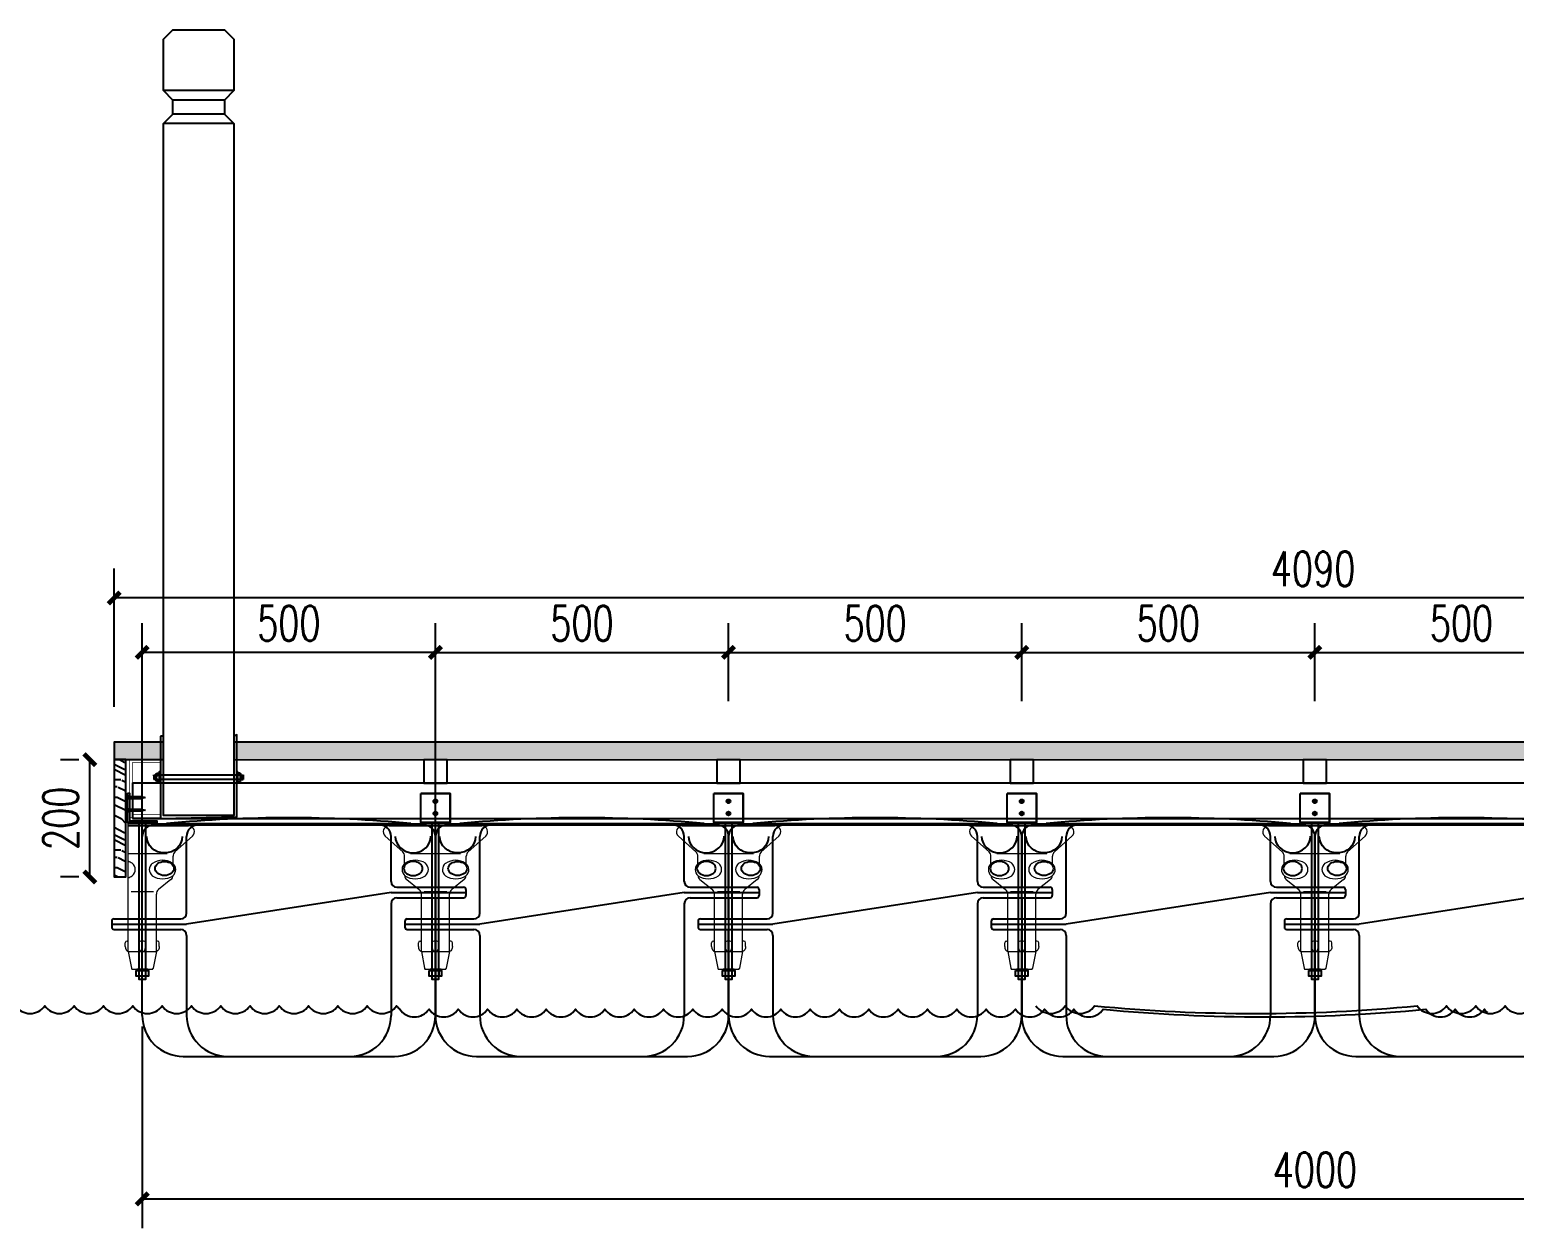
# Model space of a CAD drawing. Header units: millimetres. Extents: x -1822632 to -1305911, y 1206448 to 1536160.
# Drawn here: x -1802453 to -1799921, y 1233865 to 1235909 of the extents above; entities that cross this region are included whole.
import ezdxf

# ---------------------------------------------------------------- set-up
doc = ezdxf.new("R2010")
doc.units = ezdxf.units.MM
doc.header["$LTSCALE"] = 1000
doc.linetypes.add('DASHED', pattern=[19.05, 12.7, -6.35])
doc.layers.get('0').update_dxf_attribs({"linetype": 'CONTINUOUS'})
doc.layers.get('DEFPOINTS').update_dxf_attribs({"linetype": 'CONTINUOUS'})
for name, color, linetype in [('3', 3, 'CONTINUOUS'), ('7', 7, 'CONTINUOUS'), ('FT', 252, 'CONTINUOUS'), ('PUB_DIM', 3, 'CONTINUOUS'), ('塑木板', 32, 'CONTINUOUS'), ('木板', 42, 'CONTINUOUS'), ('短销钉', 253, 'CONTINUOUS'), ('螺栓', 146, 'CONTINUOUS'), ('钢架', 90, 'CONTINUOUS')]:
    doc.layers.add(name, color=color, linetype=linetype)
doc.styles.add('_TCH_DIM_T3', font='SIMPLEX', dxfattribs={"width": 0.705882, "bigfont": 'GBCBIG'})
doc.dimstyles.new('_T&20', dxfattribs={"dimtxt": 59.5, "dimasz": 20, "dimexe": 50, "dimexo": 60, "dimgap": 20, "dimtad": 1, "dimdec": 0, "dimzin": 0, "dimdsep": 46, "dimtxsty": '_TCH_DIM_T3', "dimblk": 'ARCHTICK', "dimcen": 0.09, "dimclrt": 7, "dimazin": 2, "dimtfac": 1, "dimtdec": 0, "dimtix": 1, "dimtmove": 2, "dimatfit": 3, "dimfxl": 1, "dimtolj": 1, "dimtzin": 0, "dimarcsym": 0})

# ---------------------------------------------------------------- blocks, each defined once
blk = doc.blocks.new('半销钉')
at = {"layer": '短销钉', "lineweight": 13}
for p, q in [((0, -218.3), (0, 0)), ((0, -1.8), (101.5, -1.8)), ((0, -3.8), (103, -3.8)), ((109.7, -21.2), (79.8, -48.1)), ((101.5, -3.8), (101.5, -1.8)), ((0, -51.1), (66.5, -51.1)), ((76.5, -68.2), (76.5, -55.6)), ((72.8, -95.4), (51.7, -112.5)), ((4.8, -115.5), (43.2, -115.5)), ((48, -218.3), (48, -120.3)), ((-2, -200.3), (0, -200.3)), ((50, -200.3), (48, -200.3)), ((-5, -209.4), (-5, -203.3)), ((0, -218.3), (48, -218.3)), ((0, -218.3), (5.6, -246.3)), ((18, -209.3), (18, -204)), ((30, -209.3), (30, -204)), ((48, -218.3), (42.4, -246.3)), ((53, -209.4), (53, -203.3)), ((8, -248.3), (40, -248.3))]:
    blk.add_line(p, q, dxfattribs=at)
at = {"layer": '短销钉', "lineweight": 13, "ltscale": 0.1}
for p, q in [((5.6, -246.3), (6, -248.3)), ((6, -248.3), (8, -248.3)), ((40, -248.3), (42, -248.3)), ((42.4, -246.3), (42, -248.3))]:
    blk.add_line(p, q, dxfattribs=at)
at = {"layer": '短销钉', "lineweight": 13}
for centre, radius, start, end in [((24, -1502.4), 1502.6, 87.0435, 90.9152), ((103, -13.8), 10, 311.9991, 90), ((86.5, -55.6), 10, 131.9991, 180), ((-10.5, -93.8), 31.4, 56.4166, 70.4003), ((-1.5, -78.3), 13.5, 308.3696, 51.9011), ((49.5, -78.3), 13.5, 128.0989, 231.6304), ((58.5, -93.8), 31.3, 57.1287, 123.6019), ((67.5, -78.3), 13.5, 309, 53.4343), ((-10.5, -62.7), 31.4, 289.4998, 303.5569), ((58.5, -62.7), 31.4, 236.4385, 303.8665), ((66.5, -87.7), 10, 309, 355.8521), ((58, -120.3), 10, 129, 180), ((-2, -203.3), 3, 90, 180), ((21, -204), 3, 115.3769, 180), ((24, -210.3), 10, 64.6231, 115.3769), ((27, -204), 3, 0, 64.6231), ((50, -203.3), 3, 0, 90), ((8, -245.8), 2.5, 191.3099, 270), ((40, -245.8), 2.5, 270, 348.6901)]:
    blk.add_arc(centre, radius, start, end, dxfattribs=at)
for centre, major_axis, start_param, end_param in [((1, -209.4), (0, -9), 4.712389, 6.115737), ((24, -209.3), (0, 9), 1.570796, 4.712389)]:
    blk.add_ellipse(centre, major_axis=major_axis, ratio=0.666667, start_param=start_param, end_param=end_param, dxfattribs=at)
at = {"layer": '短销钉', "lineweight": 13, "extrusion": (0, 0, -1)}
blk.add_ellipse((47, -209.4), major_axis=(0, -9), ratio=0.666667, start_param=4.712389, end_param=6.115737, dxfattribs=at)
blk = doc.blocks.new('blhft')
at = {"layer": 'FT'}
for p, q in [((-230, 395), (230, 395)), ((-208.5, 397), (208.2, 397)), ((-208.5, 397), (-208.5, 395)), ((208.2, 397), (208.2, 395)), ((-250, 234.5), (-250, 375)), ((-174.3, 244.5), (-174.3, 375)), ((174.3, 298.5), (174.3, 375)), ((250, 375), (250, 288.5)), ((174.3, 279.5), (-174.3, 225.5)), ((174.3, 279.5), (302.1, 279.5)), ((184.3, 288.5), (298.1, 288.5)), ((174.3, 260.5), (174.3, 70)), ((184.3, 270.5), (298.1, 270.5)), ((250, 270.5), (250, 70)), ((-298, 234.5), (-184.3, 234.5)), ((-302, 225.5), (-174.3, 225.5)), ((-298, 216.5), (-184.3, 216.5)), ((-250, 70), (-250, 216.5)), ((-174.3, 206.5), (-174.3, 70)), ((-180, 0), (180, 0))]:
    blk.add_line(p, q, dxfattribs=at)
at = {"layer": 'FT', "ltscale": 0.5}
for p, q in [((302.1, 284.5), (302.1, 274.5)), ((-302, 230.5), (-302, 220.5))]:
    blk.add_line(p, q, dxfattribs=at)
at = {"layer": 'FT'}
for centre, radius, start, end in [((-0.2, -1768.5), 2175.5, 84.5043, 95.4957), ((-230, 375), 20, 90, 180), ((-154.3, 375), 20, 90, 180), ((154.3, 375), 20, 0, 90), ((230, 375), 20, 0, 90), ((184.3, 298.5), 10, 180, 270), ((184.3, 260.5), 10, 90, 180), ((298.1, 274.5), 4, 270, 0), ((-184.3, 244.5), 10, 270, 0), ((-298, 220.5), 4, 180, 270), ((-184.3, 206.5), 10, 0, 90), ((-180, 70), 70, 180, 270), ((-104.3, 70), 70, 180, 270), ((104.3, 70), 70, 270, 0), ((180, 70), 70, 270, 0)]:
    blk.add_arc(centre, radius, start, end, dxfattribs=at)
at = {"layer": 'FT', "ltscale": 0.5}
for centre, start, end in [((298.1, 284.5), 0, 90), ((-298, 230.5), 90, 180)]:
    blk.add_arc(centre, 4, start, end, dxfattribs=at)
at = {"layer": 'FT', "extrusion": (0, 0, -1)}
blk.add_ellipse((-212.1, 375), major_axis=(-30.4, 0), ratio=0.921809, start_param=3.141593, end_param=6.283185, dxfattribs=at)
at = {"layer": 'FT'}
blk.add_ellipse((211.9, 375.4), major_axis=(30.4, 0.1), ratio=0.921809, start_param=3.141593, end_param=6.283185, dxfattribs=at)
blk.add_ellipse((-212.1, 320.5), major_axis=(-16, 0), ratio=0.75, dxfattribs=at)
at = {"layer": 'FT', "extrusion": (0, 0, -1)}
blk.add_ellipse((212.1, 320.5), major_axis=(16, 0), ratio=0.75, dxfattribs=at)
blk = doc.blocks.new('dxd')
at = {"layer": '短销钉', "lineweight": 13}
for p, q in [((-79, 244.5), (79, 244.5)), ((-77.5, 244.5), (-77.5, 246.5)), ((-77.5, 246.5), (77.5, 246.5)), ((77.5, 244.5), (77.5, 246.5)), ((-85.7, 227.1), (-55.8, 200.2)), ((85.7, 227.1), (55.8, 200.2)), ((-52.5, 180.1), (-52.5, 192.7)), ((-42.5, 197.2), (42.5, 197.2)), ((52.5, 180.1), (52.5, 192.7)), ((-48.8, 152.9), (-27.7, 135.8)), ((48.8, 152.9), (27.7, 135.8)), ((-24, 30), (-24, 128)), ((-19.2, 132.8), (19.2, 132.8)), ((24, 30), (24, 128)), ((-29, 38.9), (-29, 45)), ((-26, 48), (-24, 48)), ((-24, 30), (24, 30)), ((-24, 30), (-18.4, 2)), ((-6, 39), (-6, 44.3)), ((6, 39), (6, 44.3)), ((24, 30), (18.4, 2)), ((26, 48), (24, 48)), ((29, 38.9), (29, 45)), ((-16, 0), (16, 0))]:
    blk.add_line(p, q, dxfattribs=at)
at = {"layer": '短销钉', "lineweight": 13, "ltscale": 0.1}
for p, q in [((-18.4, 2), (-18, 0)), ((-18, 0), (-16, 0)), ((16, 0), (18, 0)), ((18.4, 2), (18, 0))]:
    blk.add_line(p, q, dxfattribs=at)
at = {"layer": '短销钉', "lineweight": 13}
for centre, radius, start, end in [((-79, 234.5), 10, 90, 228.0009), ((0, -1254.1), 1502.6, 87.0435, 92.9565), ((79, 234.5), 10, 311.9991, 90), ((-43.5, 170), 13.5, 126.5657, 231), ((-62.5, 192.7), 10, 0, 48.0009), ((-34.5, 154.5), 31.4, 56.4166, 122.8531), ((-25.5, 170), 13.5, 308.3696, 51.9011), ((25.5, 170), 13.5, 128.0989, 231.6304), ((34.5, 154.5), 31.3, 57.1287, 123.6019), ((43.5, 170), 13.5, 309, 53.4343), ((62.5, 192.7), 10, 131.9991, 180), ((-42.5, 160.6), 10, 184.1479, 231), ((-34.5, 185.6), 31.4, 236.1381, 303.5569), ((34.5, 185.6), 31.4, 236.4385, 303.8665), ((42.5, 160.6), 10, 309, 355.8521), ((-34, 128), 10, 0, 51), ((34, 128), 10, 129, 180), ((-26, 45), 3, 90, 180), ((-3, 44.3), 3, 115.3769, 180), ((0, 38), 10, 64.6231, 115.3769), ((3, 44.3), 3, 0, 64.6231), ((26, 45), 3, 0, 90), ((-16, 2.5), 2.5, 191.3099, 270), ((16, 2.5), 2.5, 270, 348.6901)]:
    blk.add_arc(centre, radius, start, end, dxfattribs=at)
for centre, major_axis, start_param, end_param in [((-23, 38.9), (0, -9), 4.712389, 6.115737), ((0, 39), (0, 9), 1.570796, 4.712389)]:
    blk.add_ellipse(centre, major_axis=major_axis, ratio=0.666667, start_param=start_param, end_param=end_param, dxfattribs=at)
at = {"layer": '短销钉', "lineweight": 13, "extrusion": (0, 0, -1)}
blk.add_ellipse((23, 38.9), major_axis=(0, -9), ratio=0.666667, start_param=4.712389, end_param=6.115737, dxfattribs=at)
blk = doc.blocks.new('短销固定件正视面')
at = {"layer": '塑木板', "color": 156}
blk.add_lwpolyline([(2149439.3, 351498.7), (2149442.3, 351498.7), (2149489.3, 351498.7), (2149489.3, 351451.7), (2149489.3, 351448.7), (2149439.3, 351448.7)], close=True, dxfattribs=at)
at = {"layer": '塑木板', "color": 5}
blk.add_lwpolyline([(2149489.3, 351448.7), (2149489.3, 351498.7), (2149439.3, 351498.7)], dxfattribs=at)
at = {"layer": '螺栓', "color": 156}
blk.add_lwpolyline([(2149458.3, 351448.7), (2149458.3, 351181.7), (2149470.3, 351181.7), (2149470.3, 351448.7)], dxfattribs=at)
for points in [[(2149453.8, 351196.7), (2149474.8, 351196.7), (2149474.8, 351186.7), (2149453.8, 351186.7)], [(2149455.3, 351198.7), (2149473.3, 351198.7), (2149473.3, 351196.7), (2149455.3, 351196.7)], [(2149458.8, 351196.7), (2149469.8, 351196.7), (2149469.8, 351186.7), (2149458.8, 351186.7)]]:
    blk.add_lwpolyline(points, close=True, dxfattribs=at)
blk = doc.blocks.new('自攻丝正面')
at = {"layer": '塑木板', "color": 0}
blk.add_lwpolyline([(2150142.5, 351486.6), (2150142.5, 351488.4), (2150141.5, 351488.4), (2150141.5, 351486.6), (2150139.7, 351486.6), (2150139.7, 351485.6), (2150141.5, 351485.6), (2150141.5, 351483.9), (2150142.5, 351483.9), (2150142.5, 351485.6), (2150144.3, 351485.6), (2150144.3, 351486.6)], close=True, dxfattribs=at)
blk.add_circle((2150142, 351486.1), 3.25, dxfattribs=at)
blk = doc.blocks.new('短销固定铁件')
at = {"layer": '塑木板', "color": 156}
blk.add_lwpolyline([(-26.5, 47), (-23.5, 47), (-23.5, 0), (23.5, 0), (23.5, -3), (-26.5, -3)], close=True, dxfattribs=at)
at = {"layer": '螺栓', "color": 156}
blk.add_lwpolyline([(-7.5, -3), (-7.5, -270), (4.5, -270), (4.5, -3)], dxfattribs=at)
for points in [[(-10.5, -253), (7.5, -253), (7.5, -255), (-10.5, -255)], [(-12, -255), (9, -255), (9, -265), (-12, -265)], [(-7, -255), (4, -255), (4, -265), (-7, -265)]]:
    blk.add_lwpolyline(points, close=True, dxfattribs=at)
blk = doc.blocks.new('*U99')
at = {"color": 5}
for p, q in [((2.5, -1.4), (-2.5, -2.2)), ((2.5, -1.4), (-2.5, -2.2)), ((2.5, -3.4), (-2.5, -4.2)), ((2.5, -3.4), (-2.5, -4.2)), ((2.5, -5.4), (-2.5, -6.2)), ((2.5, -5.4), (-2.5, -6.2)), ((2.5, -7.4), (-2.5, -8.2)), ((2.5, -7.4), (-2.5, -8.2)), ((2.5, -9.4), (-2.5, -10.2)), ((2.5, -9.4), (-2.5, -10.2)), ((2.5, -9.4), (-2.5, -10.2)), ((2.5, -9.4), (-2.5, -10.2)), ((2.5, -11.4), (-2.5, -12.2)), ((2.5, -11.4), (-2.5, -12.2)), ((2.5, -11.4), (-2.5, -12.2)), ((2.5, -11.4), (-2.5, -12.2)), ((2.5, -13.4), (-2.5, -14.2)), ((2.5, -13.4), (-2.5, -14.2)), ((2.5, -16.4), (-2.5, -17.2)), ((2.5, -16.4), (-2.5, -17.2)), ((2.5, -18.4), (-2.5, -19.2)), ((2.5, -18.4), (-2.5, -19.2)), ((2.5, -18.4), (-2.5, -19.2)), ((2.5, -18.4), (-2.5, -19.2)), ((2.5, -20.4), (-2.5, -21.2)), ((2.5, -20.4), (-2.5, -21.2)), ((2.5, -20.4), (-2.5, -21.2)), ((2.5, -20.4), (-2.5, -21.2)), ((2.5, -22.4), (-2.5, -23.2)), ((2.5, -22.4), (-2.5, -23.2)), ((2.5, -22.4), (-2.5, -23.2)), ((-1.9, -22.5), (-1.9, -1)), ((-1.9, -1), (1.8, -1)), ((0, -30), (-1.9, -22.5)), ((2, -24.5), (-1.9, -25.1)), ((1.8, -22.5), (0, -30)), ((1.8, -1), (1.8, -22.5)), ((1.5, -26.6), (-1.4, -27)), ((1, -28.6), (-0.9, -29))]:
    blk.add_line(p, q, dxfattribs=at)
blk.add_lwpolyline([(-3.2, 0), (-2.2, -1), (2.2, -1), (3.2, 0)], close=True, dxfattribs=at)
blk = doc.blocks.new('*U100')
at = {"color": 5}
for p, q in [((2.5, -1.4), (-2.5, -2.2)), ((2.5, -1.4), (-2.5, -2.2)), ((2.5, -3.4), (-2.5, -4.2)), ((2.5, -3.4), (-2.5, -4.2)), ((2.5, -5.4), (-2.5, -6.2)), ((2.5, -5.4), (-2.5, -6.2)), ((2.5, -7.4), (-2.5, -8.2)), ((2.5, -7.4), (-2.5, -8.2)), ((2.5, -9.4), (-2.5, -10.2)), ((2.5, -9.4), (-2.5, -10.2)), ((2.5, -9.4), (-2.5, -10.2)), ((2.5, -9.4), (-2.5, -10.2)), ((2.5, -11.4), (-2.5, -12.2)), ((2.5, -11.4), (-2.5, -12.2)), ((2.5, -11.4), (-2.5, -12.2)), ((2.5, -11.4), (-2.5, -12.2)), ((2.5, -13.4), (-2.5, -14.2)), ((2.5, -13.4), (-2.5, -14.2)), ((2.5, -16.4), (-2.5, -17.2)), ((2.5, -16.4), (-2.5, -17.2)), ((2.5, -18.4), (-2.5, -19.2)), ((2.5, -18.4), (-2.5, -19.2)), ((2.5, -18.4), (-2.5, -19.2)), ((2.5, -18.4), (-2.5, -19.2)), ((2.5, -20.4), (-2.5, -21.2)), ((2.5, -20.4), (-2.5, -21.2)), ((2.5, -20.4), (-2.5, -21.2)), ((2.5, -20.4), (-2.5, -21.2)), ((2.5, -22.4), (-2.5, -23.2)), ((2.5, -22.4), (-2.5, -23.2)), ((2.5, -22.4), (-2.5, -23.2)), ((-1.9, -22.5), (-1.9, -1)), ((-1.9, -1), (1.8, -1)), ((0, -30), (-1.9, -22.5)), ((2, -24.5), (-1.9, -25.1)), ((1.8, -22.5), (0, -30)), ((1.8, -1), (1.8, -22.5)), ((1.5, -26.6), (-1.4, -27)), ((1, -28.6), (-0.9, -29))]:
    blk.add_line(p, q, dxfattribs=at)
blk.add_lwpolyline([(-3.2, 0), (-2.2, -1), (2.2, -1), (3.2, 0)], close=True, dxfattribs=at)
blk = doc.blocks.new('_ARCHTICK')
at = {"color": 0, "linetype": 'ByBlock', "const_width": 0.4}
blk.add_lwpolyline([(-0.5, -0.5), (0.5, 0.5)], dxfattribs=at)
blk = doc.blocks.new('*D101')
at = {"layer": 'DEFPOINTS', "color": 0, "transparency": 16777216}
for p in [(-1801261.5, 1234846.8), (-1801761.5, 1234703.7), (-1801261.5, 1234703.7)]:
    blk.add_point(p, dxfattribs=at)
at = {"layer": 'PUB_DIM', "color": 0, "lineweight": -2, "transparency": 16777216}
for p, q in [((-1801761.5, 1234763.7), (-1801761.5, 1234896.8)), ((-1801261.5, 1234763.7), (-1801261.5, 1234896.8)), ((-1801761.5, 1234846.8), (-1801261.5, 1234846.8))]:
    blk.add_line(p, q, dxfattribs=at)
at = {"layer": 'PUB_DIM', "color": 0, "lineweight": -2, "transparency": 16777216, "xscale": 20, "yscale": 20, "zscale": 20, "rotation": 180}
blk.add_blockref('_ARCHTICK', (-1801761.5, 1234846.8), dxfattribs=at)
at = {"layer": 'PUB_DIM', "color": 0, "lineweight": -2, "transparency": 16777216, "xscale": 20, "yscale": 20, "zscale": 20}
blk.add_blockref('_ARCHTICK', (-1801261.5, 1234846.8), dxfattribs=at)
at = {"layer": 'PUB_DIM', "color": 7, "transparency": 16777216, "insert": (-1801511.5, 1234896.5), "char_height": 59.5, "attachment_point": 5, "style": '_TCH_DIM_T3'}
blk.add_mtext('\\A1;500', dxfattribs=at)
blk = doc.blocks.new('*D102')
at = {"layer": 'DEFPOINTS', "color": 0, "transparency": 16777216}
for p in [(-1800761.5, 1234846.8), (-1801261.5, 1234703.7), (-1800761.5, 1234703.7)]:
    blk.add_point(p, dxfattribs=at)
at = {"layer": 'PUB_DIM', "color": 0, "lineweight": -2, "transparency": 16777216}
for p, q in [((-1801261.5, 1234763.7), (-1801261.5, 1234896.8)), ((-1800761.5, 1234763.7), (-1800761.5, 1234896.8)), ((-1801261.5, 1234846.8), (-1800761.5, 1234846.8))]:
    blk.add_line(p, q, dxfattribs=at)
at = {"layer": 'PUB_DIM', "color": 0, "lineweight": -2, "transparency": 16777216, "xscale": 20, "yscale": 20, "zscale": 20, "rotation": 180}
blk.add_blockref('_ARCHTICK', (-1801261.5, 1234846.8), dxfattribs=at)
at = {"layer": 'PUB_DIM', "color": 0, "lineweight": -2, "transparency": 16777216, "xscale": 20, "yscale": 20, "zscale": 20}
blk.add_blockref('_ARCHTICK', (-1800761.5, 1234846.8), dxfattribs=at)
at = {"layer": 'PUB_DIM', "color": 7, "transparency": 16777216, "insert": (-1801011.5, 1234896.5), "char_height": 59.5, "attachment_point": 5, "style": '_TCH_DIM_T3'}
blk.add_mtext('\\A1;500', dxfattribs=at)
blk = doc.blocks.new('*D103')
at = {"layer": 'DEFPOINTS', "color": 0, "transparency": 16777216}
for p in [(-1800261.5, 1234846.8), (-1800761.5, 1234703.7), (-1800261.5, 1234703.7)]:
    blk.add_point(p, dxfattribs=at)
at = {"layer": 'PUB_DIM', "color": 0, "lineweight": -2, "transparency": 16777216}
for p, q in [((-1800761.5, 1234763.7), (-1800761.5, 1234896.8)), ((-1800261.5, 1234763.7), (-1800261.5, 1234896.8)), ((-1800761.5, 1234846.8), (-1800261.5, 1234846.8))]:
    blk.add_line(p, q, dxfattribs=at)
at = {"layer": 'PUB_DIM', "color": 0, "lineweight": -2, "transparency": 16777216, "xscale": 20, "yscale": 20, "zscale": 20, "rotation": 180}
blk.add_blockref('_ARCHTICK', (-1800761.5, 1234846.8), dxfattribs=at)
at = {"layer": 'PUB_DIM', "color": 0, "lineweight": -2, "transparency": 16777216, "xscale": 20, "yscale": 20, "zscale": 20}
blk.add_blockref('_ARCHTICK', (-1800261.5, 1234846.8), dxfattribs=at)
at = {"layer": 'PUB_DIM', "color": 7, "transparency": 16777216, "insert": (-1800511.5, 1234896.5), "char_height": 59.5, "attachment_point": 5, "style": '_TCH_DIM_T3'}
blk.add_mtext('\\A1;500', dxfattribs=at)
blk = doc.blocks.new('*D104')
at = {"layer": 'DEFPOINTS', "color": 0, "transparency": 16777216}
for p in [(-1799761.5, 1234846.8), (-1800261.5, 1234703.7), (-1799761.5, 1234703.7)]:
    blk.add_point(p, dxfattribs=at)
at = {"layer": 'PUB_DIM', "color": 0, "lineweight": -2, "transparency": 16777216}
for p, q in [((-1800261.5, 1234763.7), (-1800261.5, 1234896.8)), ((-1799761.5, 1234763.7), (-1799761.5, 1234896.8)), ((-1800261.5, 1234846.8), (-1799761.5, 1234846.8))]:
    blk.add_line(p, q, dxfattribs=at)
at = {"layer": 'PUB_DIM', "color": 0, "lineweight": -2, "transparency": 16777216, "xscale": 20, "yscale": 20, "zscale": 20, "rotation": 180}
blk.add_blockref('_ARCHTICK', (-1800261.5, 1234846.8), dxfattribs=at)
at = {"layer": 'PUB_DIM', "color": 0, "lineweight": -2, "transparency": 16777216, "xscale": 20, "yscale": 20, "zscale": 20}
blk.add_blockref('_ARCHTICK', (-1799761.5, 1234846.8), dxfattribs=at)
at = {"layer": 'PUB_DIM', "color": 7, "transparency": 16777216, "insert": (-1800011.5, 1234896.5), "char_height": 59.5, "attachment_point": 5, "style": '_TCH_DIM_T3'}
blk.add_mtext('\\A1;500', dxfattribs=at)
blk = doc.blocks.new('*D105')
at = {"layer": 'DEFPOINTS', "color": 0, "transparency": 16777216}
for p in [(-1802261.5, 1234268.6), (-1798261.5, 1234268.6), (-1798261.5, 1233914.6)]:
    blk.add_point(p, dxfattribs=at)
at = {"layer": 'PUB_DIM', "color": 0, "lineweight": -2, "transparency": 16777216}
for p, q in [((-1802261.5, 1234208.6), (-1802261.5, 1233864.6)), ((-1798261.5, 1234208.6), (-1798261.5, 1233864.6)), ((-1802261.5, 1233914.6), (-1798261.5, 1233914.6))]:
    blk.add_line(p, q, dxfattribs=at)
at = {"layer": 'PUB_DIM', "color": 0, "lineweight": -2, "transparency": 16777216, "xscale": 20, "yscale": 20, "zscale": 20, "rotation": 180}
blk.add_blockref('_ARCHTICK', (-1802261.5, 1233914.6), dxfattribs=at)
at = {"layer": 'PUB_DIM', "color": 0, "lineweight": -2, "transparency": 16777216, "xscale": 20, "yscale": 20, "zscale": 20}
blk.add_blockref('_ARCHTICK', (-1798261.5, 1233914.6), dxfattribs=at)
at = {"layer": 'PUB_DIM', "color": 7, "transparency": 16777216, "insert": (-1800261.5, 1233964.3), "char_height": 59.5, "attachment_point": 5, "style": '_TCH_DIM_T3'}
blk.add_mtext('\\A1;4000', dxfattribs=at)
blk = doc.blocks.new('*D106')
at = {"layer": 'DEFPOINTS', "color": 0, "transparency": 16777216}
for p in [(-1802309.5, 1234939.6), (-1802309.5, 1234693.8), (-1798219.5, 1234693.7)]:
    blk.add_point(p, dxfattribs=at)
at = {"layer": 'PUB_DIM', "color": 0, "lineweight": -2, "transparency": 16777216}
for p, q in [((-1802309.5, 1234753.8), (-1802309.5, 1234989.6)), ((-1798219.5, 1234753.7), (-1798219.5, 1234989.6)), ((-1798219.5, 1234939.6), (-1802309.5, 1234939.6))]:
    blk.add_line(p, q, dxfattribs=at)
at = {"layer": 'PUB_DIM', "color": 0, "lineweight": -2, "transparency": 16777216, "xscale": 20, "yscale": 20, "zscale": 20, "rotation": 180}
blk.add_blockref('_ARCHTICK', (-1802309.5, 1234939.6), dxfattribs=at)
at = {"layer": 'PUB_DIM', "color": 0, "lineweight": -2, "transparency": 16777216, "xscale": 20, "yscale": 20, "zscale": 20}
blk.add_blockref('_ARCHTICK', (-1798219.5, 1234939.6), dxfattribs=at)
at = {"layer": 'PUB_DIM', "color": 7, "transparency": 16777216, "insert": (-1800264.5, 1234989.3), "char_height": 59.5, "attachment_point": 5, "style": '_TCH_DIM_T3'}
blk.add_mtext('\\A1;4090', dxfattribs=at)
blk = doc.blocks.new('231')
at = {"color": 13}
for points in [[(233753.5, -5685.8), (233753.5, -4505.8), (233737.5, -4489.8), (233737.5, -4465.8), (233753.5, -4449.8), (233753.5, -4361.8), (233737.5, -4345.8), (233649.5, -4345.8), (233633.5, -4361.8), (233633.5, -4449.8), (233649.5, -4465.8), (233649.5, -4489.8), (233633.5, -4505.8), (233633.5, -5685.8)], [(233633.5, -4449.8), (233753.5, -4449.8)], [(233649.5, -4465.8), (233737.5, -4465.8)], [(233633.5, -4505.8), (233753.5, -4505.8)], [(233649.5, -4489.8), (233737.5, -4489.8)]]:
    blk.add_lwpolyline(points, dxfattribs=at)
blk = doc.blocks.new('dassdasa')
at = {"layer": '3'}
for p, q in [((146020.4, 53325.5), (146019.6, 53333.5)), ((146021.3, 53332.7), (146021.9, 53326.2)), ((146023.6, 53325.5), (146022.8, 53333.5)), ((146024.3, 53333.1), (146028.3, 53333.1)), ((146024.3, 53325.9), (146028.3, 53325.9)), ((146166.9, 53333.1), (146162.9, 53333.1)), ((146166.9, 53325.9), (146162.9, 53325.9)), ((146167.6, 53325.5), (146168.4, 53333.5)), ((146169.9, 53332.7), (146169.3, 53326.2)), ((146170.8, 53325.5), (146171.6, 53333.5))]:
    blk.add_line(p, q, dxfattribs=at)
at = {"layer": '3', "linetype": 'DASHED', "ltscale": 0.1}
for p, q in [((146160.8, 53333.5), (146030.4, 53333.5)), ((146030.4, 53325.5), (146160.8, 53325.5))]:
    blk.add_line(p, q, dxfattribs=at)
at = {"layer": '3'}
for points in [[(146023.7, 53334.7, 0.219294), (146024.3, 53333.1, 0.173205), (146024.3, 53325.9, 0.102242), (146023.7, 53324.2)], [(146028.9, 53334.7, -0.219294), (146028.3, 53333.1, -0.173205), (146028.3, 53325.9, -0.102242), (146028.9, 53324.2)], [(146162.3, 53334.7, 0.219294), (146162.9, 53333.1, 0.173205), (146162.9, 53325.9, 0.102242), (146162.3, 53324.2)], [(146167.5, 53334.7, -0.219294), (146166.9, 53333.1, -0.173205), (146166.9, 53325.9, -0.102242), (146167.5, 53324.2)]]:
    blk.add_lwpolyline(points, format="xyb", dxfattribs=at)
at = {"layer": '7'}
for p, q in [((146019.6, 53333.5), (146021.3, 53332.7)), ((146019.6, 53333.5), (146019.6, 53325.8)), ((146020.4, 53325.5), (146019.6, 53325.8)), ((146021.9, 53326.2), (146020.4, 53325.5)), ((146021.3, 53332.7), (146022.8, 53333.5)), ((146023.6, 53325.5), (146021.9, 53326.2)), ((146022.8, 53333.5), (146023.7, 53333.1)), ((146023.7, 53324.1), (146023.7, 53334.9)), ((146024.4, 53336.7), (146028.2, 53336.7)), ((146166.8, 53336.7), (146163, 53336.7)), ((146167.5, 53324.1), (146167.5, 53334.9)), ((146168.4, 53333.5), (146167.5, 53333.1)), ((146167.6, 53325.5), (146169.3, 53326.2)), ((146169.9, 53332.7), (146168.4, 53333.5)), ((146169.3, 53326.2), (146170.8, 53325.5)), ((146171.6, 53333.5), (146169.9, 53332.7)), ((146170.8, 53325.5), (146171.6, 53325.8)), ((146171.6, 53333.5), (146171.6, 53325.8)), ((146023.7, 53325.5), (146023.6, 53325.5)), ((146028.2, 53322.3), (146024.4, 53322.3)), ((146163, 53322.3), (146166.8, 53322.3)), ((146167.5, 53325.5), (146167.6, 53325.5))]:
    blk.add_line(p, q, dxfattribs=at)
for points in [[(146030.4, 53319.5), (146028.9, 53319.5), (146028.9, 53339.5), (146030.4, 53339.5)], [(146160.8, 53319.5), (146162.3, 53319.5), (146162.3, 53339.5), (146160.8, 53339.5)]]:
    blk.add_lwpolyline(points, close=True, dxfattribs=at)
for centre, radius, start, end in [((146025.9, 53335), 2.23, 132.2556, 183.2846), ((146026.1, 53334.8), 2.77, 358.6679, 42.4916), ((146165.1, 53334.8), 2.77, 137.5084, 181.3321), ((146165.3, 53335), 2.23, 356.7154, 47.7444), ((146026.2, 53324), 2.46, 179.1931, 225.2523), ((146026.2, 53324.1), 2.67, 316.6266, 2.214), ((146165, 53324.1), 2.67, 177.786, 223.3734), ((146165, 53324), 2.46, 314.7477, 0.8069)]:
    blk.add_arc(centre, radius, start, end, dxfattribs=at)
blk = doc.blocks.new('*D110')
at = {"layer": 'DEFPOINTS', "color": 0, "transparency": 16777216}
for p in [(-1802261.5, 1234846.8), (-1802261.5, 1234268.6), (-1801761.5, 1234266.5)]:
    blk.add_point(p, dxfattribs=at)
at = {"layer": 'PUB_DIM', "color": 0, "lineweight": -2, "transparency": 16777216}
for p, q in [((-1802261.5, 1234328.6), (-1802261.5, 1234896.8)), ((-1801761.5, 1234326.5), (-1801761.5, 1234896.8)), ((-1801761.5, 1234846.8), (-1802261.5, 1234846.8))]:
    blk.add_line(p, q, dxfattribs=at)
at = {"layer": 'PUB_DIM', "color": 0, "lineweight": -2, "transparency": 16777216, "xscale": 20, "yscale": 20, "zscale": 20, "rotation": 180}
blk.add_blockref('_ARCHTICK', (-1802261.5, 1234846.8), dxfattribs=at)
at = {"layer": 'PUB_DIM', "color": 0, "lineweight": -2, "transparency": 16777216, "xscale": 20, "yscale": 20, "zscale": 20}
blk.add_blockref('_ARCHTICK', (-1801761.5, 1234846.8), dxfattribs=at)
at = {"layer": 'PUB_DIM', "color": 7, "transparency": 16777216, "insert": (-1802011.5, 1234896.5), "char_height": 59.5, "attachment_point": 5, "style": '_TCH_DIM_T3'}
blk.add_mtext('\\A1;500', dxfattribs=at)
blk = doc.blocks.new('*D111')
at = {"layer": 'DEFPOINTS', "color": 0, "transparency": 16777216}
for p in [(-1802350.9, 1234663.8), (-1802309.5, 1234663.8), (-1802309.5, 1234463.8)]:
    blk.add_point(p, dxfattribs=at)
at = {"layer": 'PUB_DIM', "color": 0, "lineweight": -2, "transparency": 16777216}
for p, q in [((-1802369.5, 1234663.8), (-1802400.9, 1234663.8)), ((-1802350.9, 1234463.8), (-1802350.9, 1234663.8)), ((-1802369.5, 1234463.8), (-1802400.9, 1234463.8))]:
    blk.add_line(p, q, dxfattribs=at)
at = {"layer": 'PUB_DIM', "color": 0, "lineweight": -2, "transparency": 16777216, "xscale": 20, "yscale": 20, "zscale": 20}
for p, rotation in [((-1802350.9, 1234663.8), 90), ((-1802350.9, 1234463.8), 270)]:
    blk.add_blockref('_ARCHTICK', p, dxfattribs=dict(at, rotation=rotation))
at = {"layer": 'PUB_DIM', "color": 7, "transparency": 16777216, "insert": (-1802400.7, 1234563.8), "char_height": 59.5, "attachment_point": 5, "rotation": 90, "style": '_TCH_DIM_T3'}
blk.add_mtext('\\A1;200', dxfattribs=at)

msp = doc.modelspace()

# ---------------------------------------------------------------- hatches: boundary and pattern name
at = {"layer": '塑木板'}
h = msp.add_hatch(color=5, dxfattribs=at)
h.dxf.hatch_style = 1
h.paths.add_polyline_path([(-1801764.822, 1234592.827, 1), (-1801758.322, 1234592.827, 1)])
h.paths.add_polyline_path([(-1801759.283, 1234593.327), (-1801759.283, 1234592.327), (-1801761.072, 1234592.327), (-1801761.072, 1234590.538), (-1801762.072, 1234590.538), (-1801762.072, 1234592.327), (-1801763.862, 1234592.327), (-1801763.862, 1234593.327), (-1801762.072, 1234593.327), (-1801762.072, 1234595.117), (-1801761.072, 1234595.117), (-1801761.072, 1234593.327)], flags=16)
h = msp.add_hatch(color=5, dxfattribs=at)
h.dxf.hatch_style = 1
h.paths.add_polyline_path([(-1801264.822, 1234592.827, 1), (-1801258.322, 1234592.827, 1)])
h.paths.add_polyline_path([(-1801259.283, 1234593.327), (-1801259.283, 1234592.327), (-1801261.072, 1234592.327), (-1801261.072, 1234590.538), (-1801262.072, 1234590.538), (-1801262.072, 1234592.327), (-1801263.862, 1234592.327), (-1801263.862, 1234593.327), (-1801262.072, 1234593.327), (-1801262.072, 1234595.117), (-1801261.072, 1234595.117), (-1801261.072, 1234593.327)], flags=16)
h = msp.add_hatch(color=5, dxfattribs=at)
h.dxf.hatch_style = 1
h.paths.add_polyline_path([(-1800764.822, 1234592.827, 1), (-1800758.322, 1234592.827, 1)])
h.paths.add_polyline_path([(-1800759.283, 1234593.327), (-1800759.283, 1234592.327), (-1800761.072, 1234592.327), (-1800761.072, 1234590.538), (-1800762.072, 1234590.538), (-1800762.072, 1234592.327), (-1800763.862, 1234592.327), (-1800763.862, 1234593.327), (-1800762.072, 1234593.327), (-1800762.072, 1234595.117), (-1800761.072, 1234595.117), (-1800761.072, 1234593.327)], flags=16)
h = msp.add_hatch(color=5, dxfattribs=at)
h.dxf.hatch_style = 1
h.paths.add_polyline_path([(-1801759.283, 1234572.506), (-1801761.072, 1234572.506), (-1801761.072, 1234574.295), (-1801762.072, 1234574.295), (-1801762.072, 1234572.506), (-1801763.862, 1234572.506), (-1801763.862, 1234571.506), (-1801762.072, 1234571.506), (-1801762.072, 1234569.717), (-1801761.072, 1234569.717), (-1801761.072, 1234571.506), (-1801759.283, 1234571.506)], flags=16)
h.paths.add_polyline_path([(-1801764.822, 1234572.006, 1), (-1801758.322, 1234572.006, 1)])
h = msp.add_hatch(color=5, dxfattribs=at)
h.dxf.hatch_style = 1
h.paths.add_polyline_path([(-1801259.283, 1234572.506), (-1801261.072, 1234572.506), (-1801261.072, 1234574.295), (-1801262.072, 1234574.295), (-1801262.072, 1234572.506), (-1801263.862, 1234572.506), (-1801263.862, 1234571.506), (-1801262.072, 1234571.506), (-1801262.072, 1234569.717), (-1801261.072, 1234569.717), (-1801261.072, 1234571.506), (-1801259.283, 1234571.506)], flags=16)
h.paths.add_polyline_path([(-1801264.822, 1234572.006, 1), (-1801258.322, 1234572.006, 1)])
h = msp.add_hatch(color=5, dxfattribs=at)
h.dxf.hatch_style = 1
h.paths.add_polyline_path([(-1800759.283, 1234572.506), (-1800761.072, 1234572.506), (-1800761.072, 1234574.295), (-1800762.072, 1234574.295), (-1800762.072, 1234572.506), (-1800763.862, 1234572.506), (-1800763.862, 1234571.506), (-1800762.072, 1234571.506), (-1800762.072, 1234569.717), (-1800761.072, 1234569.717), (-1800761.072, 1234571.506), (-1800759.283, 1234571.506)], flags=16)
h.paths.add_polyline_path([(-1800764.822, 1234572.006, 1), (-1800758.322, 1234572.006, 1)])
at = {"layer": '木板'}
h = msp.add_hatch(dxfattribs=at)
h.set_pattern_fill('木纹01', color=256, scale=30)
h.set_pattern_definition([(0, (-3927503.24, 697912.57), (120, 120), [6, -114]), (0, (-3927587.24, 697924.57), (120, 120), [12, -108]), (0, (-3927509.24, 697930.57), (120, 120), [6, -114]), (0, (-3927581.24, 697942.57), (120, 120), [6, -114]), (0, (-3927509.24, 697948.57), (120, 120), [6, -114]), (0, (-3927575.24, 697954.57), (120, 120), [6, -114]), (0, (-3927509.24, 697960.57), (120, 120), [6, -114]), (0, (-3927575.24, 697972.57), (120, 120), [6, -66, 6, -42]), (0, (-3927575.24, 697984.57), (120, 120), [12, -60, 6, -42]), (0, (-3927581.24, 698002.57), (120, 120), [6, -18, 6, -48, 6, -36]), (0, (-3927587.24, 698014.57), (120, 120), [6, -24, 12, -78]), (0, (-3927509.24, 698020.57), (120, 120), [6, -114]), (0, (-3927587.24, 698026.57), (120, 120), [6, -30, 6, -78]), (45, (-3927599.24, 697912.57), (1e-14, 120), [16.97052, -152.7351074]), (45, (-3927497.24, 697912.57), (1e-14, 120), [33.941124, -135.7645034]), (45, (-3927497.24, 697972.57), (1e-14, 120), [8.4852, -161.2204274]), (45, (-3927599.24, 697984.57), (1e-14, 120), [25.45584, -144.2497874]), (45, (-3927497.24, 697984.57), (1e-14, 120), [42.426408, -127.2792194]), (45, (-3927497.24, 698002.57), (1e-14, 120), [25.45584, -144.2497874]), (315, (-3927521.24, 698014.57), (120, -3e-14), [8.4852, -161.2204274]), (315, (-3927563.24, 697918.57), (120, -3e-14), [16.97052, -152.7351074]), (315, (-3927557.24, 697966.57), (120, -3e-14), [16.97052, -152.7351074]), (315, (-3927521.24, 697942.57), (120, -3e-14), [16.97052, -152.7351074]), (315, (-3927527.24, 697990.57), (120, -3e-14), [16.97052, -152.7351074]), (315, (-3927521.24, 698002.57), (120, -3e-14), [25.45584, -144.2497874]), (315, (-3927551.24, 697930.57), (120, -3e-14), [25.45584, -144.2497874]), (315, (-3927533.24, 697936.57), (120, -3e-14), [25.45584, -144.2497874]), (315, (-3927551.24, 697978.57), (120, -3e-14), [25.45584, -144.2497874]), (315, (-3927539.24, 697984.57), (120, -3e-14), [25.45584, -144.2497874]), (26.5650512, (-3927593.237, 697936.57), (120, 5e-08), [13.416407, -254.9117496]), (26.5650512, (-3927503.237, 697930.57), (120, 5e-08), [53.665632, -214.662525]), (26.5650512, (-3927503.237, 697948.57), (120, 5e-08), [53.665632, -214.662525]), (26.5650512, (-3927503.237, 697960.57), (120, 5e-08), [53.66568, -80.4, 26.8332, -107.4292772]), (26.5650512, (-3927491.237, 697978.57), (120, 5e-08), [13.416407, -254.9117496]), (26.5650512, (-3927599.237, 698020.57), (120, 5e-08), [13.416407, -254.9117496]), (26.5650512, (-3927503.237, 698020.57), (120, 5e-08), [26.832816, -241.495341]), (333.4349488, (-3927533.237, 697912.57), (120, -5e-08), [26.832816, -241.495341]), (333.4349488, (-3927575.237, 697942.57), (120, -5e-08), [26.832816, -241.495341]), (333.4349488, (-3927575.237, 697924.57), (120, -5e-08), [13.416407, -254.911341]), (333.4349488, (-3927569.237, 697954.57), (120, -5e-08), [40.249224, -228.078933]), (333.4349488, (-3927545.237, 697954.57), (120, -5e-08), [26.832816, -241.495341]), (333.4349488, (-3927533.237, 697960.57), (120, -5e-08), [26.832816, -241.495341]), (333.4349488, (-3927569.237, 697972.57), (120, -5e-08), [13.416407, -254.911341]), (333.4349488, (-3927563.237, 697984.57), (120, -5e-08), [13.416407, -254.911341]), (333.4349488, (-3927515.237, 698008.57), (120, -5e-08), [13.416407, -254.911341]), (333.4349488, (-3927521.237, 697966.57), (120, -5e-08), [13.416407, -254.911341]), (333.4349488, (-3927575.237, 698002.57), (120, -5e-08), [40.249224, -228.078933]), (333.4349488, (-3927581.237, 698014.57), (120, -5e-08), [26.832816, -241.495341]), (333.4349488, (-3927515.237, 697978.57), (120, -5e-08), [13.416, -120.744, 13.416, -120.7521572]), (333.4349488, (-3927551.237, 698002.57), (120, -5e-08), [26.832816, -241.495341]), (333.4349488, (-3927545.237, 698014.57), (120, -5e-08), [26.832816, -241.495341]), (333.4349488, (-3927581.237, 698026.57), (120, -5e-08), [26.832816, -241.495341]), (333.4349488, (-3927545.237, 698026.57), (120, -5e-08), [26.832816, -241.495341])])
h.paths.add_polyline_path([(-1798297.224, 1234693.707), (-1798297.224, 1234663.707), (-1798219.488, 1234663.705), (-1798219.488, 1234693.705)])
h.paths.add_polyline_path([(-1802105.488, 1234693.837), (-1802105.488, 1234663.837), (-1798417.224, 1234663.711), (-1798417.224, 1234693.711)])
h.paths.add_polyline_path([(-1802225.488, 1234663.841), (-1802225.488, 1234693.841), (-1802309.488, 1234693.844), (-1802309.488, 1234663.844)])
h = msp.add_hatch(dxfattribs=at)
h.set_pattern_fill('木纹01', color=256, scale=30)
h.set_pattern_definition([(0, (-3926598.34, 697917.71), (120, 120), [6, -114]), (0, (-3926682.34, 697929.71), (120, 120), [12, -108]), (0, (-3926604.34, 697935.71), (120, 120), [6, -114]), (0, (-3926676.34, 697947.71), (120, 120), [6, -114]), (0, (-3926604.34, 697953.71), (120, 120), [6, -114]), (0, (-3926670.34, 697959.71), (120, 120), [6, -114]), (0, (-3926604.34, 697965.71), (120, 120), [6, -114]), (0, (-3926670.34, 697977.71), (120, 120), [6, -66, 6, -42]), (0, (-3926670.34, 697989.71), (120, 120), [12, -60, 6, -42]), (0, (-3926676.34, 698007.71), (120, 120), [6, -18, 6, -48, 6, -36]), (0, (-3926682.34, 698019.71), (120, 120), [6, -24, 12, -78]), (0, (-3926604.34, 698025.71), (120, 120), [6, -114]), (0, (-3926682.34, 698031.71), (120, 120), [6, -30, 6, -78]), (45, (-3926694.34, 697917.71), (1e-14, 120), [16.97052, -152.7351074]), (45, (-3926592.34, 697917.71), (1e-14, 120), [33.941124, -135.7645034]), (45, (-3926592.34, 697977.71), (1e-14, 120), [8.4852, -161.2204274]), (45, (-3926694.34, 697989.71), (1e-14, 120), [25.45584, -144.2497874]), (45, (-3926592.34, 697989.71), (1e-14, 120), [42.426408, -127.2792194]), (45, (-3926592.34, 698007.71), (1e-14, 120), [25.45584, -144.2497874]), (315, (-3926616.34, 698019.71), (120, -3e-14), [8.4852, -161.2204274]), (315, (-3926658.34, 697923.71), (120, -3e-14), [16.97052, -152.7351074]), (315, (-3926652.34, 697971.71), (120, -3e-14), [16.97052, -152.7351074]), (315, (-3926616.34, 697947.71), (120, -3e-14), [16.97052, -152.7351074]), (315, (-3926622.34, 697995.71), (120, -3e-14), [16.97052, -152.7351074]), (315, (-3926616.34, 698007.71), (120, -3e-14), [25.45584, -144.2497874]), (315, (-3926646.34, 697935.71), (120, -3e-14), [25.45584, -144.2497874]), (315, (-3926628.34, 697941.71), (120, -3e-14), [25.45584, -144.2497874]), (315, (-3926646.34, 697983.71), (120, -3e-14), [25.45584, -144.2497874]), (315, (-3926634.34, 697989.71), (120, -3e-14), [25.45584, -144.2497874]), (26.5650512, (-3926688.34, 697941.71), (120, 5e-08), [13.416407, -254.9117496]), (26.5650512, (-3926598.34, 697935.71), (120, 5e-08), [53.665632, -214.662525]), (26.5650512, (-3926598.34, 697953.71), (120, 5e-08), [53.665632, -214.662525]), (26.5650512, (-3926598.34, 697965.71), (120, 5e-08), [53.66568, -80.4, 26.8332, -107.4292772]), (26.5650512, (-3926586.34, 697983.71), (120, 5e-08), [13.416407, -254.9117496]), (26.5650512, (-3926694.34, 698025.71), (120, 5e-08), [13.416407, -254.9117496]), (26.5650512, (-3926598.34, 698025.71), (120, 5e-08), [26.832816, -241.495341]), (333.4349488, (-3926628.34, 697917.71), (120, -5e-08), [26.832816, -241.495341]), (333.4349488, (-3926670.34, 697947.71), (120, -5e-08), [26.832816, -241.495341]), (333.4349488, (-3926670.34, 697929.71), (120, -5e-08), [13.416407, -254.911341]), (333.4349488, (-3926664.34, 697959.71), (120, -5e-08), [40.249224, -228.078933]), (333.4349488, (-3926640.34, 697959.71), (120, -5e-08), [26.832816, -241.495341]), (333.4349488, (-3926628.34, 697965.71), (120, -5e-08), [26.832816, -241.495341]), (333.4349488, (-3926664.34, 697977.71), (120, -5e-08), [13.416407, -254.911341]), (333.4349488, (-3926658.34, 697989.71), (120, -5e-08), [13.416407, -254.911341]), (333.4349488, (-3926610.34, 698013.71), (120, -5e-08), [13.416407, -254.911341]), (333.4349488, (-3926616.34, 697971.71), (120, -5e-08), [13.416407, -254.911341]), (333.4349488, (-3926670.34, 698007.71), (120, -5e-08), [40.249224, -228.078933]), (333.4349488, (-3926676.34, 698019.71), (120, -5e-08), [26.832816, -241.495341]), (333.4349488, (-3926610.34, 697983.71), (120, -5e-08), [13.416, -120.744, 13.416, -120.7521572]), (333.4349488, (-3926646.34, 698007.71), (120, -5e-08), [26.832816, -241.495341]), (333.4349488, (-3926640.34, 698019.71), (120, -5e-08), [26.832816, -241.495341]), (333.4349488, (-3926676.34, 698031.71), (120, -5e-08), [26.832816, -241.495341]), (333.4349488, (-3926640.34, 698031.71), (120, -5e-08), [26.832816, -241.495341])])
h.paths.add_polyline_path([(-1802289.495, 1234663.844), (-1802309.495, 1234663.844), (-1802309.495, 1234463.844), (-1802289.495, 1234463.844)])

# ---------------------------------------------------------------- linework, layer by layer
at = {"color": 5, "ltscale": 0.5}
msp.add_lwpolyline([(-1802230.488, 1234703.723), (-1802230.488, 1234563.723), (-1802100.488, 1234566.223), (-1802100.488, 1234706.223), (-1802105.488, 1234703.723), (-1802105.488, 1234568.723), (-1802225.488, 1234568.723), (-1802225.488, 1234703.723)], close=True, dxfattribs=at)
at = {"color": 4}
for points in [[(-1802477.732, 1234243.974, 0.52056705), (-1802427.732, 1234243.974, 0.52056705), (-1802377.732, 1234243.974, 0.52056705), (-1802327.732, 1234243.974, 0.52056705), (-1802277.732, 1234243.974, 0.52056705), (-1802227.732, 1234243.974, 0.52056705), (-1802177.732, 1234243.974, 0.52056705), (-1802127.732, 1234243.974, 0.52056705), (-1802077.732, 1234243.974, 0.52056705), (-1802027.732, 1234243.974, 0.52056705), (-1801977.732, 1234243.974, 0.52056705), (-1801927.732, 1234243.974, 0.52056705), (-1801877.732, 1234243.974, 0.52056705), (-1801827.732, 1234243.974, 0.06469368), (-1801822.428, 1234238.167, 0.06469368)], [(-1800737.232, 1234243.974, 0.52056705), (-1800687.232, 1234243.974, 0.52056705), (-1800637.232, 1234243.974, 0.04732428), (-1800087.232, 1234243.974, 0.52056705), (-1800037.232, 1234243.974, 0.52056705), (-1799987.232, 1234243.974, 0.52056705), (-1799937.232, 1234243.974, 0.52056705), (-1799887.232, 1234243.974, 0.02478891)], [(-1801822.428, 1234238.167, 0.52056705), (-1801772.428, 1234238.167, 0.52056705), (-1801722.428, 1234238.167, 0.52056705), (-1801672.428, 1234238.167, 0.52056705), (-1801622.428, 1234238.167, 0.52056705), (-1801572.428, 1234238.167, 0.52056705), (-1801522.428, 1234238.167, 0.52056705), (-1801472.428, 1234238.167, 0.52056705), (-1801422.428, 1234238.167, 0.52056705), (-1801372.428, 1234238.167, 0.52056705), (-1801322.428, 1234238.167, 0.52056705), (-1801272.428, 1234238.167, 0.52056705), (-1801222.428, 1234238.167, 0.52056705), (-1801172.428, 1234238.167, 0.52056705), (-1801122.428, 1234238.167, 0.52056705), (-1801072.428, 1234238.167, 0.52056705), (-1801022.428, 1234238.167, 0.52056705), (-1800972.428, 1234238.167, 0.52056705), (-1800922.428, 1234238.167, 0.52056705), (-1800872.428, 1234238.167, 0.52056705), (-1800822.428, 1234238.167, 0.52056705), (-1800772.428, 1234238.167, 0.52056705), (-1800722.428, 1234238.167, 0.52056705), (-1800672.428, 1234238.167, 0.52056705), (-1800622.428, 1234238.167, 0.04732428), (-1800072.428, 1234238.167, 0.52056705), (-1800022.428, 1234238.167, 0.52056705), (-1799972.428, 1234238.167, 0.06469368), (-1799967.125, 1234232.36, 0.06469368)]]:
    msp.add_lwpolyline(points, format="xyb", dxfattribs=at)
at = {"layer": '木板'}
for points in [[(-1802225.488, 1234693.841), (-1802309.488, 1234693.844), (-1802309.488, 1234663.844), (-1802225.488, 1234663.841)], [(-1798417.224, 1234693.711), (-1802105.488, 1234693.837)], [(-1802105.488, 1234663.837), (-1798417.224, 1234663.711)]]:
    msp.add_lwpolyline(points, dxfattribs=at)
msp.add_lwpolyline([(-1802289.495, 1234663.844), (-1802309.495, 1234663.844), (-1802309.495, 1234463.844), (-1802289.495, 1234463.844)], close=True, dxfattribs=at)
at = {"layer": '钢架', "const_width": 1}
msp.add_lwpolyline([(-1802283.488, 1234578.723), (-1802283.488, 1234664.723), (-1802230.488, 1234664.723), (-1802230.488, 1234659.223), (-1802277.988, 1234659.223), (-1802277.988, 1234570.223), (-1802230.488, 1234570.223), (-1802230.488, 1234564.723), (-1802283.488, 1234564.723)], dxfattribs=at)
at = {"layer": '钢架'}
for points in [[(-1801781.488, 1234623.723), (-1801741.488, 1234623.723), (-1801741.488, 1234663.723), (-1801781.488, 1234663.723)], [(-1801281.488, 1234623.723), (-1801241.488, 1234623.723), (-1801241.488, 1234663.723), (-1801281.488, 1234663.723)], [(-1800781.488, 1234623.723), (-1800741.488, 1234623.723), (-1800741.488, 1234663.723), (-1800781.488, 1234663.723)], [(-1800281.488, 1234623.723), (-1800241.488, 1234623.723), (-1800241.488, 1234663.723), (-1800281.488, 1234663.723)], [(-1802277.988, 1234563.723), (-1798244.988, 1234563.723), (-1798244.988, 1234623.723), (-1802277.988, 1234623.723)]]:
    msp.add_lwpolyline(points, close=True, dxfattribs=at)

# ---------------------------------------------------------------- block references
at = {"xscale": -1}
for name, p in [('231', (-1568471.988, 1240254.56)), ('dassdasa', (-1656070.084, 1181304.251))]:
    msp.add_blockref(name, p, dxfattribs=at)
at = {"rotation": 90.00000000000001}
for name, p in [('*U100', (-1802286.488, 1234599.082)), ('*U99', (-1802286.488, 1234577.79))]:
    msp.add_blockref(name, p, dxfattribs=at)
at = {"layer": 'FT'}
for p in [(-1802011.488, 1234157.723), (-1801511.488, 1234157.723), (-1801011.488, 1234157.723), (-1800511.488, 1234157.723), (-1800011.488, 1234157.723)]:
    msp.add_blockref('blhft', p, dxfattribs=at)
at = {"layer": '塑木板', "color": 0}
for name, p in [('短销固定铁件', (-1802259.988, 1234559.415)), ('短销固定件正视面', (-3951225.757, 883107.683)), ('短销固定件正视面', (-3950725.757, 883107.683)), ('短销固定件正视面', (-3950225.757, 883107.683)), ('短销固定件正视面', (-3949725.757, 883107.683)), ('半销钉', (-1802285.488, 1234554.723))]:
    msp.add_blockref(name, p, dxfattribs=at)
at = {"layer": '塑木板', "color": 7}
for p in [(-3951903.588, 883106.683), (-3951403.588, 883106.683), (-3950903.588, 883106.683), (-3950403.588, 883106.683), (-3951903.588, 883085.861), (-3951403.588, 883085.861), (-3950903.588, 883085.861), (-3950403.588, 883085.861)]:
    msp.add_blockref('自攻丝正面', p, dxfattribs=at)
at = {"layer": '短销钉'}
for p in [(-1801761.488, 1234306.415), (-1801261.488, 1234306.415), (-1800761.488, 1234306.415), (-1800261.488, 1234306.415)]:
    msp.add_blockref('dxd', p, dxfattribs=at)

# ---------------------------------------------------------------- dimensions: what is measured, and where the dimension line sits
at = {"layer": 'PUB_DIM'}
for base, p1, p2, picture, middle in [((-1802309.488, 1234939.561), (-1798219.488, 1234693.705), (-1802309.488, 1234693.844), '*D106', (-1800264.488, 1234989.311)), ((-1802261.488, 1234846.751), (-1801761.488, 1234266.54), (-1802261.488, 1234268.582), '*D110', (-1802011.488, 1234896.501))]:
    dim = msp.add_linear_dim(base=base, p1=p1, p2=p2, dimstyle='_T&20', dxfattribs=at)
    dim.commit()
    dim.dimension.update_dxf_attribs({"geometry": picture, "text_midpoint": middle})
for p1, p2, distance, picture, middle in [((-1801761.488, 1234703.723), (-1801261.488, 1234703.723), 143.028, '*D101', (-1801511.488, 1234896.501)), ((-1801261.488, 1234703.723), (-1800761.488, 1234703.723), 143.028, '*D102', (-1801011.488, 1234896.501)), ((-1800761.488, 1234703.723), (-1800261.488, 1234703.723), 143.028, '*D103', (-1800511.488, 1234896.501)), ((-1800261.488, 1234703.723), (-1799761.488, 1234703.723), 143.028, '*D104', (-1800011.488, 1234896.501)), ((-1802261.488, 1234268.582), (-1798261.488, 1234268.582), -354, '*D105', (-1800261.488, 1233964.332))]:
    dim = msp.add_aligned_dim(p1=p1, p2=p2, distance=distance, dimstyle='_T&20', dxfattribs=at)
    dim.commit()
    dim.dimension.update_dxf_attribs({"geometry": picture, "text_midpoint": middle})
dim = msp.add_linear_dim(base=(-1802350.908, 1234663.844), p1=(-1802309.495, 1234463.844), p2=(-1802309.488, 1234663.844), angle=90, dimstyle='_T&20', dxfattribs=at)
dim.commit()
dim.dimension.update_dxf_attribs({"geometry": '*D111', "text_midpoint": (-1802400.658, 1234563.844)})

doc.saveas('drawing.dxf')
